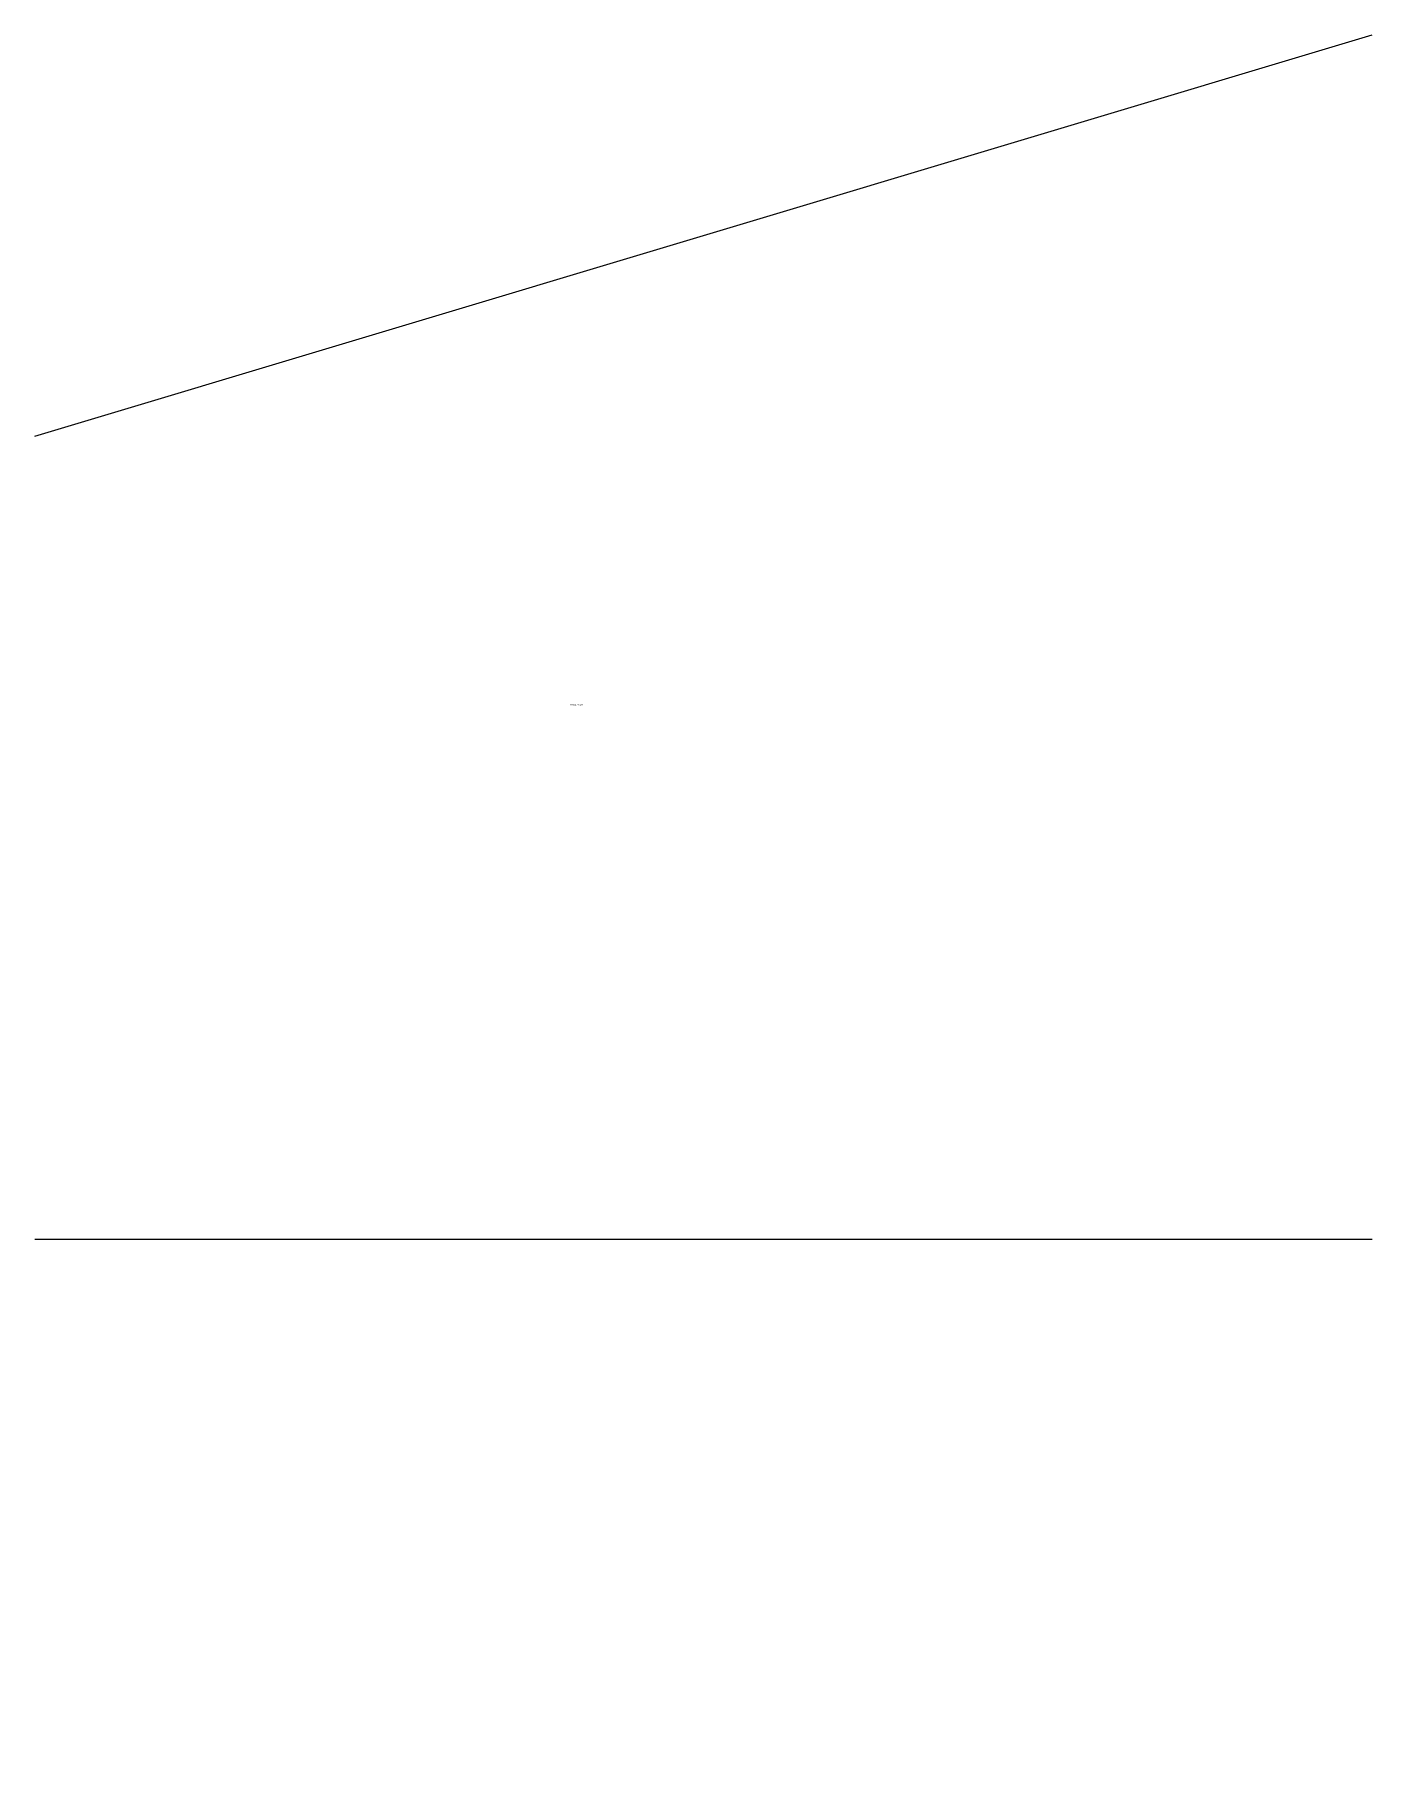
# Model space of a CAD drawing. Header units: millimetres. Extents: x 0 to 200, y -80 to 180.
import ezdxf

# ---------------------------------------------------------------- set-up
doc = ezdxf.new("R2010")
doc.units = ezdxf.units.MM
doc.layers.get('0').update_dxf_attribs({"linetype": 'CONTINUOUS', "lineweight": 0, "plot": 0})

msp = doc.modelspace()

# ---------------------------------------------------------------- linework, layer by layer
for p, q in [((0, 120), (200, 180)), ((0, 0), (200, 0))]:
    msp.add_line(p, q)

# ---------------------------------------------------------------- texts
at = {"insert": (80, 80), "char_height": 0.2, "width": 125, "attachment_point": 1}
msp.add_mtext('MODEL MTEXT', dxfattribs=at)

doc.saveas('drawing.dxf')
